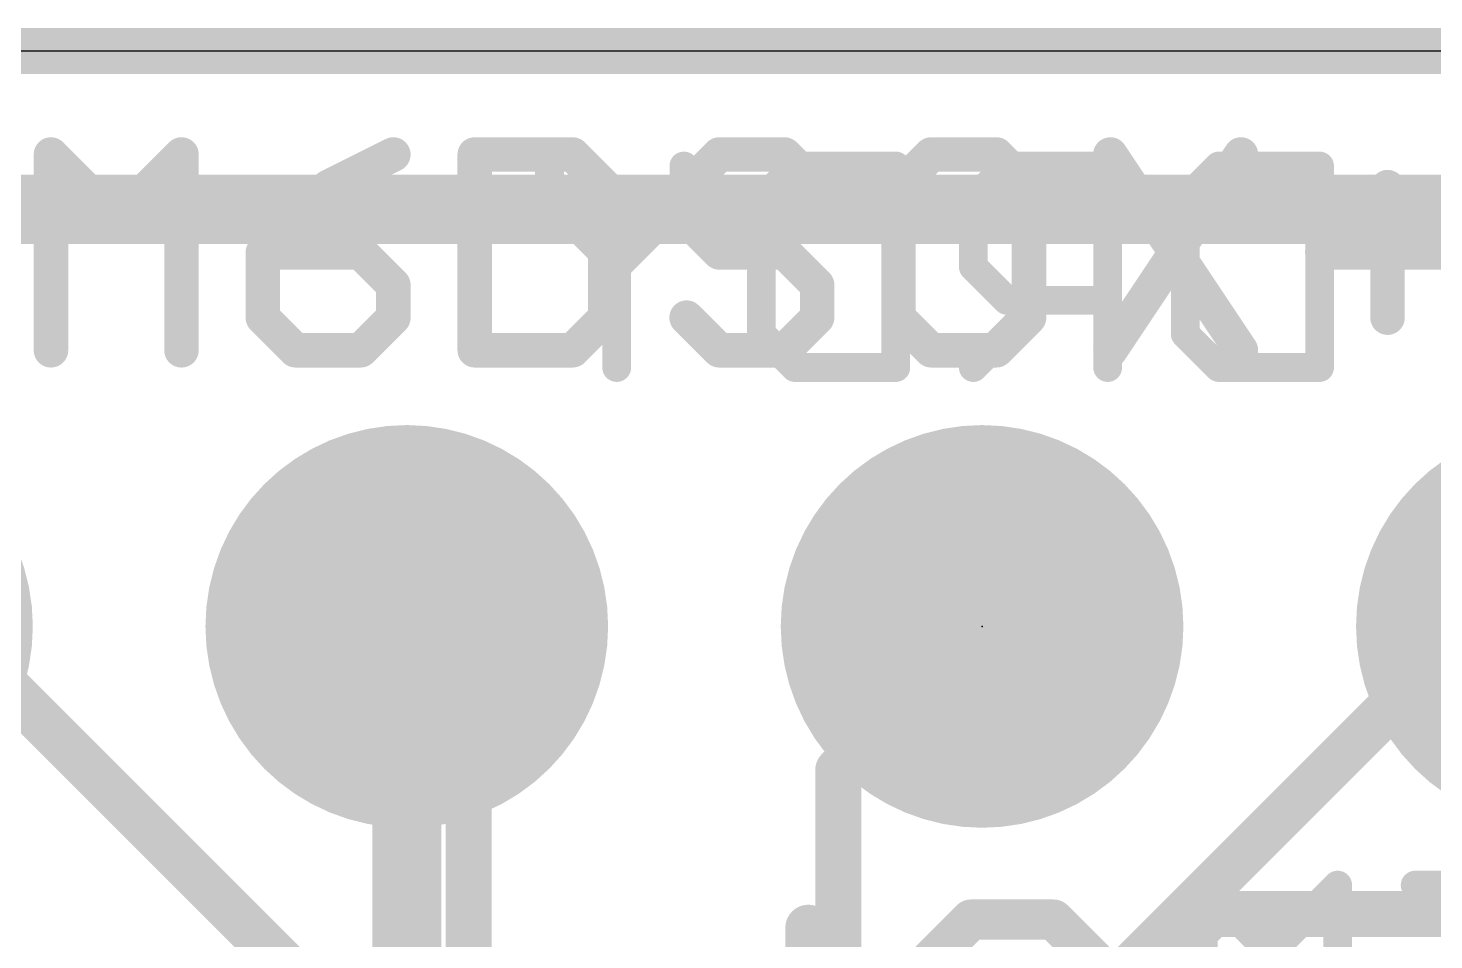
# Model space of a CAD drawing. Extents: x -0.1 to 25.5, y -0.1 to 17.9.
# Drawn here: x 7.22 to 13.42, y 13.86 to 17.88 of the extents above; entities that cross this region are included whole.
import ezdxf

# ---------------------------------------------------------------- set-up
doc = ezdxf.new("R2010")
doc.units = 0
for name, color, linetype in [('1', 12, 'CONTINUOUS'), ('16', 5, 'CONTINUOUS'), ('17', 110, 'CONTINUOUS'), ('20', 53, 'CONTINUOUS'), ('21', 40, 'CONTINUOUS'), ('22', 6, 'CONTINUOUS'), ('23', 40, 'CONTINUOUS')]:
    doc.layers.add(name, color=color, linetype=linetype)

# ---------------------------------------------------------------- blocks, each defined once
blk = doc.blocks.new('ROUNDP')
at = {"const_width": 0.5}
blk.add_lwpolyline([(0, -0.25, 1), (0, 0.25, 1), (0, -0.25)], format="xyb", dxfattribs=at)

msp = doc.modelspace()

# ---------------------------------------------------------------- linework, layer by layer
at = {"layer": '1', "const_width": 0.2032}
for points in [[(0, 17.78), (25.4, 17.78)], [(8.363, 13.735), (6.858, 15.24)], [(9.163, 14.967), (8.89, 15.24)], [(10.795, 14.605), (11.43, 15.24)], [(11.5055, 13.1565), (13.589, 15.24)], [(9.163, 13.3595), (9.163, 14.967)], [(10.795, 11.299), (10.795, 14.605)]]:
    msp.add_lwpolyline(points, dxfattribs=at)
at = {"layer": '1', "const_width": 0.1016}
for points in [[(8.9259, 15.2759, 1), (8.8541, 15.2041)], [(11.4659, 15.2041, 1), (11.3941, 15.2759)], [(9.2138, 14.967, 1), (9.1122, 14.967)], [(9.1271, 14.9311, 1), (9.1989, 15.0029)], [(10.8458, 14.605, 1), (10.7442, 14.605)], [(10.7591, 14.6409, 1), (10.8309, 14.5691)]]:
    msp.add_lwpolyline(points, format="xyb", dxfattribs=at)
at = {"layer": '16'}
for points, const_width in [([(0, 17.78), (25.4, 17.78)], 0.2032), ([(5.842, 17.0815), (19.304, 17.0815)], 0.3048), ([(8.89, 12.954), (8.89, 15.24)], 0.3048), ([(11.176, 12.7), (12.446, 13.97)], 0.2032), ([(12.446, 13.97), (15.24, 13.97)], 0.2032)]:
    msp.add_lwpolyline(points, dxfattribs=dict(at, const_width=const_width))
for points, const_width in [([(8.9662, 15.24, 1), (8.8138, 15.24)], 0.1524), ([(12.446, 14.0208, 1), (12.446, 13.9192)], 0.1016), ([(12.4819, 13.9341, 1), (12.4101, 14.0059)], 0.1016)]:
    msp.add_lwpolyline(points, format="xyb", dxfattribs=dict(at, const_width=const_width))
at = {"layer": '20'}
msp.add_line((22.86, 17.78), (2.54, 17.78), dxfattribs=at)
at = {"layer": '21'}
for points, const_width in [([(7.319, 16.4592), (7.319, 17.3235)], 0.1524), ([(7.319, 17.3235), (7.6071, 17.0354)], 0.1524), ([(7.6071, 17.0354), (7.8952, 17.3235)], 0.1524), ([(7.8952, 17.3235), (7.8952, 16.4592)], 0.1524), ([(8.8307, 17.3235), (8.5426, 17.1795)], 0.1524), ([(9.19, 17.3235), (9.19, 16.4592)], 0.1524), ([(9.6222, 17.3235), (9.19, 17.3235)], 0.1524), ([(9.7663, 17.1795), (9.6222, 17.3235)], 0.1524), ([(10.2696, 17.3235), (10.1256, 17.1795)], 0.1524), ([(10.5577, 17.3235), (10.2696, 17.3235)], 0.1524), ([(10.7018, 17.1795), (10.5577, 17.3235)], 0.1524), ([(11.2051, 17.3235), (11.0611, 17.1795)], 0.1524), ([(11.4932, 17.3235), (11.2051, 17.3235)], 0.1524), ([(11.6373, 17.1795), (11.4932, 17.3235)], 0.1524), ([(11.9966, 17.3235), (12.5728, 16.4592)], 0.1524), ([(12.5728, 17.3235), (11.9966, 16.4592)], 0.1524), ([(8.5426, 17.1795), (8.2545, 16.8914)], 0.1524), ([(9.7663, 16.6033), (9.7663, 17.1795)], 0.1524), ([(10.1256, 17.1795), (10.1256, 17.0354)], 0.1524), ([(11.0611, 17.1795), (11.0611, 16.6033)], 0.1524), ([(11.6373, 16.6033), (11.6373, 17.1795)], 0.1524), ([(13.2202, 17.1795), (13.2202, 16.6033)], 0.1524), ([(10.1256, 17.0354), (10.2696, 16.8914)], 0.1524), ([(8.2545, 16.8914), (8.2545, 16.6033)], 0.1524), ([(8.6867, 16.8914), (8.2545, 16.8914)], 0.1524), ([(8.8307, 16.7473), (8.6867, 16.8914)], 0.1524), ([(10.2696, 16.8914), (10.5577, 16.8914)], 0.1524), ([(10.5577, 16.8914), (10.7018, 16.7473)], 0.1524), ([(12.9321, 16.8914), (13.5083, 16.8914)], 0.1524), ([(8.8307, 16.6033), (8.8307, 16.7473)], 0.1524), ([(10.7018, 16.7473), (10.7018, 16.6033)], 0.1524), ([(8.2545, 16.6033), (8.3986, 16.4592)], 0.1524), ([(8.6867, 16.4592), (8.8307, 16.6033)], 0.1524), ([(9.6222, 16.4592), (9.7663, 16.6033)], 0.1524), ([(10.2696, 16.4592), (10.1256, 16.6033)], 0.1524), ([(10.7018, 16.6033), (10.5577, 16.4592)], 0.1524), ([(11.0611, 16.6033), (11.2051, 16.4592)], 0.1524), ([(11.4932, 16.4592), (11.6373, 16.6033)], 0.1524), ([(8.3986, 16.4592), (8.6867, 16.4592)], 0.1524), ([(9.19, 16.4592), (9.6222, 16.4592)], 0.1524), ([(10.5577, 16.4592), (10.2696, 16.4592)], 0.1524), ([(11.2051, 16.4592), (11.4932, 16.4592)], 0.1524), ([(11.3811, 13.9455), (11.1989, 13.7633)], 0.1778), ([(11.7455, 13.9455), (11.3811, 13.9455)], 0.1778), ([(11.9277, 13.7633), (11.7455, 13.9455)], 0.1778), ([(10.663, 13.9095), (10.663, 11.1095)], 0.2032)]:
    msp.add_lwpolyline(points, dxfattribs=dict(at, const_width=const_width))
for points, const_width in [([(7.3571, 17.3235, 1), (7.2809, 17.3235)], 0.0762), ([(7.3459, 17.3505, 1), (7.2921, 17.2966)], 0.0762), ([(7.9333, 17.3235, 1), (7.8571, 17.3235)], 0.0762), ([(7.9222, 17.2966, 1), (7.8683, 17.3505)], 0.0762), ([(8.8478, 17.2895, 1), (8.8137, 17.3576)], 0.0762), ([(9.2281, 17.3235, 1), (9.1519, 17.3235)], 0.0762), ([(9.19, 17.3616, 1), (9.19, 17.2854)], 0.0762), ([(9.6492, 17.3505, 1), (9.5953, 17.2966)], 0.0762), ([(9.6222, 17.2854, 1), (9.6222, 17.3616)], 0.0762), ([(10.2696, 17.3616, 1), (10.2696, 17.2854)], 0.0762), ([(10.2966, 17.2966, 1), (10.2427, 17.3505)], 0.0762), ([(10.5847, 17.3505, 1), (10.5308, 17.2966)], 0.0762), ([(10.5577, 17.2854, 1), (10.5577, 17.3616)], 0.0762), ([(11.2051, 17.3616, 1), (11.2051, 17.2854)], 0.0762), ([(11.2321, 17.2966, 1), (11.1782, 17.3505)], 0.0762), ([(11.5202, 17.3505, 1), (11.4663, 17.2966)], 0.0762), ([(11.4932, 17.2854, 1), (11.4932, 17.3616)], 0.0762), ([(12.0283, 17.3447, 1), (11.9649, 17.3024)], 0.0762), ([(12.6045, 17.3024, 1), (12.5411, 17.3447)], 0.0762), ([(8.5696, 17.1525, 1), (8.5157, 17.2064)], 0.0762), ([(9.8044, 17.1795, 1), (9.7282, 17.1795)], 0.0762), ([(10.1637, 17.1795, 1), (10.0875, 17.1795)], 0.0762), ([(11.0992, 17.1795, 1), (11.023, 17.1795)], 0.0762), ([(11.6754, 17.1795, 1), (11.5992, 17.1795)], 0.0762), ([(13.2583, 17.1795, 1), (13.1821, 17.1795)], 0.0762), ([(8.5256, 17.2136, 1), (8.5597, 17.1454)], 0.0762), ([(9.7393, 17.1525, 1), (9.7932, 17.2064)], 0.0762), ([(10.0986, 17.2064, 1), (10.1525, 17.1525)], 0.0762), ([(10.6748, 17.1525, 1), (10.7287, 17.2064)], 0.0762), ([(11.0341, 17.2064, 1), (11.088, 17.1525)], 0.0762), ([(11.6104, 17.1525, 1), (11.6642, 17.2064)], 0.0762), ([(7.5802, 17.0624, 1), (7.6341, 17.0085)], 0.0762), ([(7.5802, 17.0085, 1), (7.6341, 17.0624)], 0.0762), ([(10.1525, 17.0624, 1), (10.0986, 17.0085)], 0.0762), ([(10.0875, 17.0354, 1), (10.1637, 17.0354)], 0.0762), ([(8.2926, 16.8914, 1), (8.2164, 16.8914)], 0.0762), ([(8.2545, 16.9295, 1), (8.2545, 16.8533)], 0.0762), ([(8.2276, 16.9183, 1), (8.2815, 16.8644)], 0.0762), ([(8.7136, 16.9183, 1), (8.6597, 16.8644)], 0.0762), ([(8.6867, 16.8533, 1), (8.6867, 16.9295)], 0.0762), ([(10.2696, 16.9295, 1), (10.2696, 16.8533)], 0.0762), ([(10.2427, 16.8644, 1), (10.2966, 16.9183)], 0.0762), ([(10.5847, 16.9183, 1), (10.5308, 16.8644)], 0.0762), ([(10.5577, 16.8533, 1), (10.5577, 16.9295)], 0.0762), ([(12.9321, 16.9295, 1), (12.9321, 16.8533)], 0.0762), ([(8.8688, 16.7473, 1), (8.7926, 16.7473)], 0.0762), ([(10.7399, 16.7473, 1), (10.6637, 16.7473)], 0.0762), ([(8.8038, 16.7204, 1), (8.8577, 16.7743)], 0.0762), ([(10.6748, 16.7204, 1), (10.7287, 16.7743)], 0.0762), ([(8.2815, 16.6302, 1), (8.2276, 16.5763)], 0.0762), ([(8.2164, 16.6033, 1), (8.2926, 16.6033)], 0.0762), ([(8.7926, 16.6033, 1), (8.8688, 16.6033)], 0.0762), ([(8.8577, 16.5763, 1), (8.8038, 16.6302)], 0.0762), ([(9.7282, 16.6033, 1), (9.8044, 16.6033)], 0.0762), ([(9.7932, 16.5763, 1), (9.7393, 16.6302)], 0.0762), ([(10.1525, 16.6302, 1), (10.0986, 16.5763)], 0.0762), ([(10.6637, 16.6033, 1), (10.7399, 16.6033)], 0.0762), ([(10.7287, 16.5763, 1), (10.6748, 16.6302)], 0.0762), ([(11.088, 16.6302, 1), (11.0341, 16.5763)], 0.0762), ([(11.023, 16.6033, 1), (11.0992, 16.6033)], 0.0762), ([(11.5992, 16.6033, 1), (11.6754, 16.6033)], 0.0762), ([(11.6642, 16.5763, 1), (11.6104, 16.6302)], 0.0762), ([(13.1821, 16.6033, 1), (13.2583, 16.6033)], 0.0762), ([(8.3986, 16.4973, 1), (8.3986, 16.4211)], 0.0762), ([(8.3716, 16.4323, 1), (8.4255, 16.4861)], 0.0762), ([(8.6597, 16.4861, 1), (8.7136, 16.4323)], 0.0762), ([(8.6867, 16.4211, 1), (8.6867, 16.4973)], 0.0762), ([(9.19, 16.4973, 1), (9.19, 16.4211)], 0.0762), ([(9.5953, 16.4861, 1), (9.6492, 16.4323)], 0.0762), ([(9.6222, 16.4211, 1), (9.6222, 16.4973)], 0.0762), ([(10.2696, 16.4973, 1), (10.2696, 16.4211)], 0.0762), ([(10.2427, 16.4323, 1), (10.2966, 16.4861)], 0.0762), ([(10.5308, 16.4861, 1), (10.5847, 16.4323)], 0.0762), ([(10.5577, 16.4211, 1), (10.5577, 16.4973)], 0.0762), ([(11.2051, 16.4973, 1), (11.2051, 16.4211)], 0.0762), ([(11.1782, 16.4323, 1), (11.2321, 16.4861)], 0.0762), ([(11.4663, 16.4861, 1), (11.5202, 16.4323)], 0.0762), ([(11.4932, 16.4211, 1), (11.4932, 16.4973)], 0.0762), ([(11.9649, 16.4803, 1), (12.0283, 16.4381)], 0.0762), ([(12.5411, 16.4381, 1), (12.6045, 16.4803)], 0.0762), ([(7.2809, 16.4592, 1), (7.3571, 16.4592)], 0.0762), ([(7.8571, 16.4592, 1), (7.9333, 16.4592)], 0.0762), ([(9.1519, 16.4592, 1), (9.2281, 16.4592)], 0.0762), ([(11.3811, 13.99, 1), (11.3811, 13.9011)], 0.0889), ([(11.4125, 13.9141, 1), (11.3497, 13.977)], 0.0889), ([(11.7769, 13.977, 1), (11.714, 13.9141)], 0.0889), ([(11.7455, 13.9011, 1), (11.7455, 13.99)], 0.0889), ([(10.7138, 13.9095, 1), (10.6122, 13.9095)], 0.1016)]:
    msp.add_lwpolyline(points, format="xyb", dxfattribs=dict(at, const_width=const_width))
at = {"layer": '22', "const_width": 0.127}
for points in [[(9.5203, 17.1245), (9.5203, 17.2728)], [(10.1135, 17.2728), (10.1135, 17.1245)], [(10.4558, 17.1245), (10.6041, 17.2728)], [(10.6041, 17.2728), (11.049, 17.2728)], [(11.049, 17.2728), (11.049, 16.383)], [(11.5396, 17.2728), (11.3913, 17.1245)], [(11.9845, 17.2728), (11.5396, 17.2728)], [(11.9845, 16.383), (11.9845, 17.2728)], [(12.3269, 17.1245), (12.4752, 17.2728)], [(12.4752, 17.2728), (12.92, 17.2728)], [(12.92, 17.2728), (12.92, 16.383)], [(9.8169, 16.8279), (9.5203, 17.1245)], [(10.1135, 17.1245), (9.8169, 16.8279)], [(10.4558, 16.5313), (10.4558, 17.1245)], [(11.3913, 17.1245), (11.3913, 16.8279)], [(12.3269, 16.5313), (12.3269, 17.1245)], [(9.8169, 16.8279), (9.8169, 16.383)], [(11.3913, 16.8279), (11.5396, 16.6796)], [(11.6879, 16.6796), (11.3913, 16.383)], [(11.5396, 16.6796), (11.9845, 16.6796)], [(10.6041, 16.383), (10.4558, 16.5313)], [(12.4752, 16.383), (12.3269, 16.5313)], [(11.049, 16.383), (10.6041, 16.383)], [(12.92, 16.383), (12.4752, 16.383)], [(12.7033, 13.8012), (12.4067, 14.0978)], [(12.4067, 14.0978), (12.4067, 13.208)], [(12.9999, 14.0978), (12.7033, 13.8012)], [(12.9999, 13.208), (12.9999, 14.0978)], [(13.9354, 14.0978), (13.3422, 14.0978)]]:
    msp.add_lwpolyline(points, dxfattribs=at)
at = {"layer": '22', "const_width": 0.0635}
for points in [[(9.5521, 17.2728, 1), (9.4886, 17.2728)], [(10.1452, 17.2728, 1), (10.0817, 17.2728)], [(10.6041, 17.3045, 1), (10.6041, 17.241)], [(10.6266, 17.2503, 1), (10.5817, 17.2952)], [(11.0808, 17.2728, 1), (11.0173, 17.2728)], [(11.049, 17.241, 1), (11.049, 17.3045)], [(11.5396, 17.3045, 1), (11.5396, 17.241)], [(11.5621, 17.2503, 1), (11.5172, 17.2952)], [(12.0163, 17.2728, 1), (11.9528, 17.2728)], [(11.9845, 17.241, 1), (11.9845, 17.3045)], [(12.4752, 17.3045, 1), (12.4752, 17.241)], [(12.4976, 17.2503, 1), (12.4527, 17.2952)], [(12.9518, 17.2728, 1), (12.8883, 17.2728)], [(12.92, 17.241, 1), (12.92, 17.3045)], [(9.5428, 17.1469, 1), (9.4979, 17.102)], [(9.4886, 17.1245, 1), (9.5521, 17.1245)], [(10.0817, 17.1245, 1), (10.1452, 17.1245)], [(10.1359, 17.102, 1), (10.091, 17.1469)], [(10.4876, 17.1245, 1), (10.4241, 17.1245)], [(10.4334, 17.1469, 1), (10.4783, 17.102)], [(11.4231, 17.1245, 1), (11.3596, 17.1245)], [(11.3689, 17.1469, 1), (11.4138, 17.102)], [(12.3586, 17.1245, 1), (12.2951, 17.1245)], [(12.3044, 17.1469, 1), (12.3493, 17.102)], [(9.8486, 16.8279, 1), (9.7851, 16.8279)], [(11.4138, 16.8503, 1), (11.3689, 16.8054)], [(9.7944, 16.8503, 1), (9.8393, 16.8054)], [(9.7944, 16.8054, 1), (9.8393, 16.8503)], [(11.3596, 16.8279, 1), (11.4231, 16.8279)], [(11.5396, 16.7113, 1), (11.5396, 16.6478)], [(11.5172, 16.6571, 1), (11.5621, 16.702)], [(11.7104, 16.6571, 1), (11.6655, 16.702)], [(11.9845, 16.6478, 1), (11.9845, 16.7113)], [(10.4783, 16.5537, 1), (10.4334, 16.5088)], [(12.3493, 16.5537, 1), (12.3044, 16.5088)], [(10.4241, 16.5313, 1), (10.4876, 16.5313)], [(12.2951, 16.5313, 1), (12.3586, 16.5313)], [(9.7851, 16.383, 1), (9.8486, 16.383)], [(10.6041, 16.4147, 1), (10.6041, 16.3513)], [(10.5817, 16.3605, 1), (10.6266, 16.4055)], [(11.0173, 16.383, 1), (11.0808, 16.383)], [(11.049, 16.3513, 1), (11.049, 16.4147)], [(11.3689, 16.4055, 1), (11.4138, 16.3605)], [(11.9528, 16.383, 1), (12.0163, 16.383)], [(12.4752, 16.4147, 1), (12.4752, 16.3513)], [(12.4527, 16.3605, 1), (12.4976, 16.4055)], [(12.8883, 16.383, 1), (12.9518, 16.383)], [(12.92, 16.3513, 1), (12.92, 16.4147)], [(12.4385, 14.0978, 1), (12.375, 14.0978)], [(12.4292, 14.1202, 1), (12.3843, 14.0753)], [(13.0317, 14.0978, 1), (12.9682, 14.0978)], [(13.0224, 14.0753, 1), (12.9775, 14.1202)], [(13.3422, 14.1295, 1), (13.3422, 14.066)]]:
    msp.add_lwpolyline(points, format="xyb", dxfattribs=at)
at = {"layer": '23'}
msp.add_point((11.43, 15.24), dxfattribs=at)

# ---------------------------------------------------------------- block references
at = {"layer": '17', "xscale": 1.778, "yscale": 1.778, "rotation": 90}
for p in [(6.35, 15.24), (6.35, 15.24), (8.89, 15.24), (8.89, 15.24), (11.43, 15.24), (11.43, 15.24), (13.97, 15.24), (13.97, 15.24)]:
    msp.add_blockref('ROUNDP', p, dxfattribs=at)

doc.saveas('drawing.dxf')
